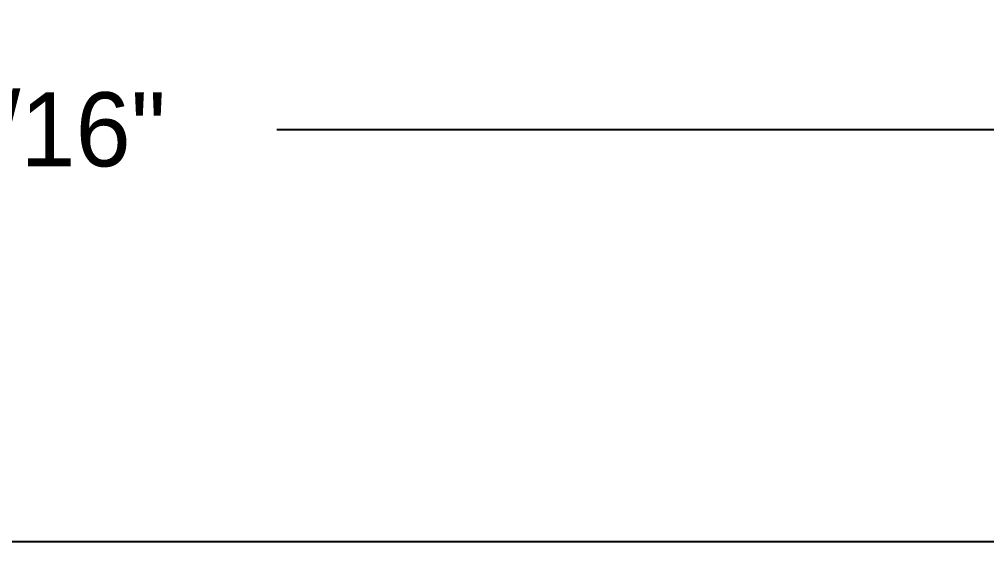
# Model space of a CAD drawing. Extents: x 5 to 331, y -33 to 175.
# Drawn here: x 139.33 to 165.41, y 76.5 to 90.6 of the extents above; entities that cross this region are included whole.
import ezdxf

# ---------------------------------------------------------------- set-up
doc = ezdxf.new("R2010")
doc.units = 0
doc.header["$MEASUREMENT"] = 0
doc.layers.add('0 Unit', color=7, linetype='CONTINUOUS')
doc.dimstyles.get("Standard").update_dxf_attribs({"dimtxt": 2, "dimasz": 2, "dimexe": 1, "dimexo": 1, "dimgap": 1, "dimtad": 0, "dimtih": 1, "dimtoh": 1, "dimdec": 4, "dimzin": 0, "dimdsep": 46, "dimlunit": 5, "dimtxsty": 'STANDARD', "dimcen": 0.09, "dimadec": 0, "dimazin": 0, "dimtfac": 1, "dimtdec": 4, "dimtofl": 0, "dimtmove": 0, "dimatfit": 3, "dimfxl": 1, "dimfrac": 2, "dimtolj": 1, "dimtzin": 0, "dimarcsym": 0})

# ---------------------------------------------------------------- blocks, each defined once
blk = doc.blocks.new('*D19')
at = {"layer": '0 Unit', "color": 0, "lineweight": -2}
for p, q in [((69.506, 77.502), (69.506, 88.615)), ((205.693, 77.502), (205.693, 88.615)), ((71.506, 87.615), (128.933, 87.615)), ((203.693, 87.615), (146.266, 87.615))]:
    blk.add_line(p, q, dxfattribs=at)
at = {"layer": '0 Unit', "color": 0}
for points in [[(71.506, 87.949), (71.506, 87.282), (69.506, 87.615)], [(203.693, 87.949), (203.693, 87.282), (205.693, 87.615)]]:
    blk.add_solid(points, dxfattribs=at)
at = {"layer": '0 Unit', "color": 0, "insert": (137.599, 87.615), "char_height": 2, "attachment_point": 5}
blk.add_mtext('\\A1;136 3/16"', dxfattribs=at)

msp = doc.modelspace()

# ---------------------------------------------------------------- linework, layer by layer
at = {"layer": '0 Unit'}
msp.add_line((205.69303, 76.50197), (69.50553, 76.50197), dxfattribs=at)

# ---------------------------------------------------------------- dimensions: what is measured, and where the dimension line sits
dim = msp.add_linear_dim(base=(205.69303, 87.61527), p1=(69.50553, 76.50197), p2=(205.69303, 76.50197), dimstyle='Standard', override={"dimpost": '"'}, dxfattribs=at)
dim.commit()
dim.dimension.update_dxf_attribs({"geometry": '*D19', "text_midpoint": (137.59928, 87.61527)})

doc.saveas('drawing.dxf')
